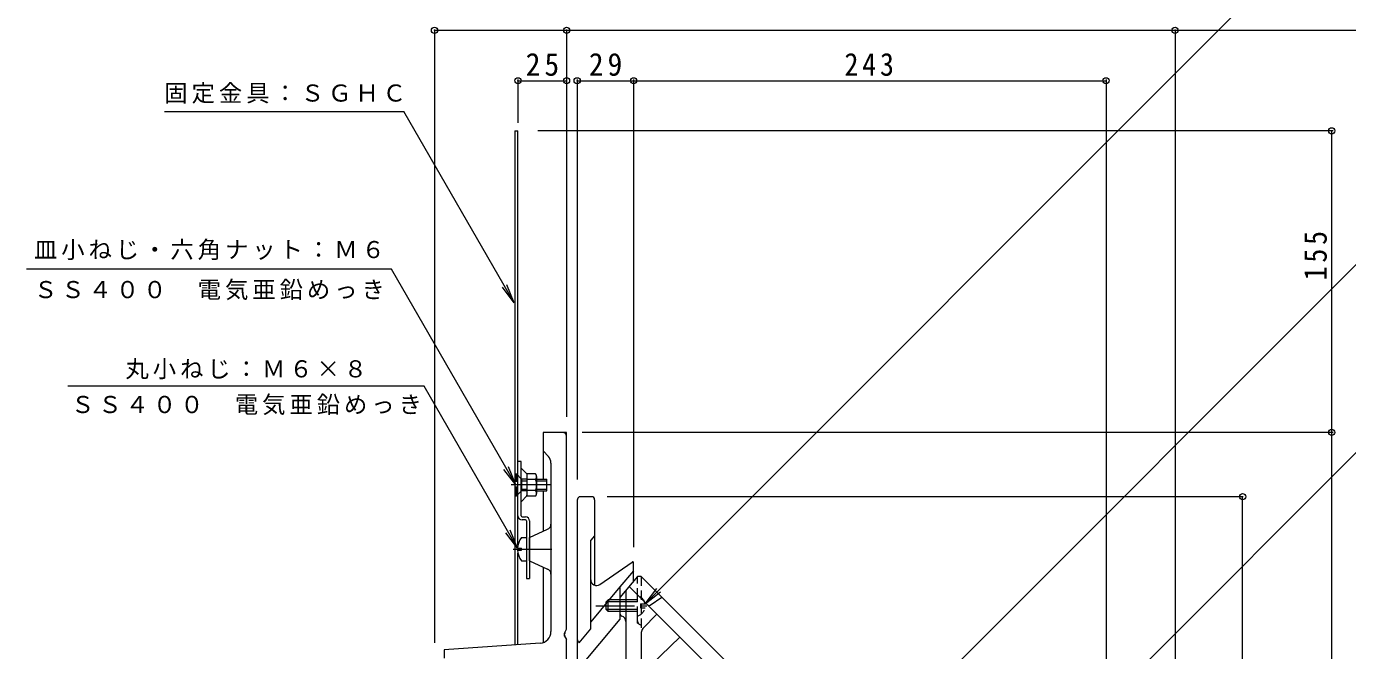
# Model space of a CAD drawing. Units: millimetres at full size, sheet at 1:4. Extents: x -507 to 522, y -549 to 542.
# Drawn here: x -507 to 173, y -158 to 163 of the extents above; entities that cross this region are included whole.
import ezdxf

# ---------------------------------------------------------------- set-up
doc = ezdxf.new("R2010")
doc.units = ezdxf.units.MM
doc.header["$LTSCALE"] = 4
doc.header["$PDMODE"] = 32
doc.header["$PDSIZE"] = 3.2
for name, pattern in [('CHAIN1', [8, 5, -1, 1, -1]), ('DASHED1', [1.8, 1.2, -0.6]), ('DASHED2', [3, 2, -1])]:
    doc.linetypes.add(name, pattern=pattern)
for name, color, linetype, lineweight in [('0-0_通り芯', 4, 'Continuous', 9), ('0-1_躯体', 6, 'Continuous', 9), ('0-2_仕上', 3, 'Continuous', 9), ('0-4_その他', 7, 'Continuous', 9), ('0-5_寸法', 7, 'Continuous', 9), ('0-8', 2, 'Continuous', 9), ('0-A', 2, 'Continuous', 9)]:
    doc.layers.add(name, color=color, linetype=linetype, lineweight=lineweight)
doc.styles.add('ＭＳ ゴシック', font='')
doc.styles.get('ＭＳ ゴシック').set_extended_font_data('MS Gothic')

msp = doc.modelspace()

# ---------------------------------------------------------------- linework, layer by layer
at = {"layer": '0-0_通り芯'}
for p, q in [((-229.106, -45.635), (-241.106, -45.635)), ((-241.106, -45.635), (-241.106, -69.635)), ((-229.106, -146.297), (-229.106, -45.635)), ((-238.449, -57.984), (-241.106, -55.135)), ((-237.106, -61.394), (-237.106, -147.983)), ((-241.106, -75.635), (-241.106, -96.453)), ((-248.106, -99.635), (-238.865, -95.434)), ((-248.106, -111.635), (-248.106, -99.635)), ((-248.106, -111.635), (-238.865, -115.835)), ((-241.106, -114.816), (-241.106, -153.639)), ((-230.106, -148.885), (-229.106, -146.74)), ((-230.106, -150.385), (-230.106, -148.885)), ((-242.694, -153.968), (-292.112, -157.372)), ((-230.106, -150.385), (-229.106, -152.117)), ((-229.106, -365.584), (-229.106, -152.653)), ((-292.112, -157.372), (-292.024, -161.704))]:
    msp.add_line(p, q, dxfattribs=at)
at = {"layer": '0-0_通り芯', "linetype": 'CHAIN1'}
msp.add_line((-256.587, -105.635), (-234.239, -105.635), dxfattribs=at)
at = {"layer": '0-0_通り芯'}
for centre, radius, start, end in [((-231.107, -47.635), 2, 0, 90), ((-242.106, -61.394), 5, 0, 43.00085), ((-240.106, -92.703), 3, 294.44357, 0), ((-240.106, -118.566), 3, 0, 65.55643), ((-243.106, -147.983), 6, 273.93967, 0), ((-228.106, -149.328), 2, 155.004, 180), ((-231.106, -146.297), 2, 335.004, 0), ((-228.106, -149.849), 2, 180, 209.99432), ((-231.106, -152.653), 2, 360, 29.99432)]:
    msp.add_arc(centre, radius, start, end, dxfattribs=at)
at = {"layer": '0-1_躯体'}
for p, q in [((-223.644, -80.988), (-223.644, -310.905)), ((-222.941, -79.059), (-222.643, -78.704)), ((-216.143, -78.704), (-222.643, -78.704)), ((-214.643, -80.197), (-214.643, -124.175)), ((-214.643, -98.704), (-216.643, -101.087)), ((-216.643, -121.346), (-216.643, -101.087)), ((-211.923, -123.804), (-195.43, -112.255)), ((-194.644, -122.088), (-194.644, -112.665)), ((-194.644, -116.704), (-201.644, -125.046)), ((-222.643, -153.704), (-216.643, -146.554)), ((-216.643, -146.554), (-216.643, -142.922)), ((-222.942, -153.349), (-222.643, -153.704))]:
    msp.add_line(p, q, dxfattribs=at)
at = {"layer": '0-1_躯体', "linetype": 'CHAIN1'}
msp.add_line((-214.126, -134.704), (-187.781, -134.704), dxfattribs=at)
at = {"layer": '0-1_躯体'}
for points in [[(-201.644, -125.046), (-216.643, -142.922), (-216.643, -121.346)], [(-201.644, -125.046), (-201.644, -141.574), (-222.643, -166.601)]]:
    msp.add_lwpolyline(points, dxfattribs=at)
for centre, radius, start, end in [((-220.644, -80.988), 3, 139.99224, 180), ((-216.143, -80.204), 1.5, 0, 90), ((-195.144, -112.665), 0.5, 0, 125.00484), ((-213.643, -121.346), 3, 180, 305.00188), ((-220.643, -151.42), 3, 180, 220.00003)]:
    msp.add_arc(centre, radius, start, end, dxfattribs=at)
at = {"layer": '0-2_仕上'}
for p, q in [((-192.644, -119.704), (-201.644, -130.43)), ((-190.644, -119.704), (-192.644, -119.704)), ((-190.644, -119.704), (20.356, -330.704)), ((-198.644, -126.854), (-198.644, -308.704)), ((15.292, -336.953), (-196.893, -124.768)), ((-201.644, -130.43), (-201.644, -139.704)), ((-186.069, -134.438), (-180.037, -130.311)), ((-182.626, -139.035), (-189.802, -146.466)), ((-190.644, -148.55), (-190.644, -162.952)), ((-170.802, -150.859), (-185.56, -165.11))]:
    msp.add_line(p, q, dxfattribs=at)
at = {"layer": '0-2_仕上', "linetype": 'DASHED1'}
for p, q in [((-192.644, -130.454), (-192.644, -119.704)), ((-190.644, -119.704), (-190.644, -148.55)), ((-192.644, -143.704), (-192.644, -139.954)), ((-192.644, -143.704), (-190.644, -144.704))]:
    msp.add_line(p, q, dxfattribs=at)
at = {"layer": '0-2_仕上'}
for centre, radius, start, end in [((-186.634, -133.613), 1, 225.00101, 304.38219), ((-200.144, -138.623), 1.5, 180, 250.53236), ((-201.644, -142.866), 3, 359.99905, 70.5312), ((-187.644, -148.55), 3, 135.99971, 180)]:
    msp.add_arc(centre, radius, start, end, dxfattribs=at)
at = {"layer": '0-2_仕上', "linetype": 'DASHED1'}
msp.add_arc((-190.644, -142.468), 2, 180, 243.43495, dxfattribs=at)
at = {"layer": '0-4_その他'}
for p, q in [((-297.023, 161.172), (-297.023, -153.805)), ((-297.023, 161.037), (-229.106, 161.037)), ((-229.106, 161.172), (-229.106, -37.635)), ((-229.106, 161.037), (83.894, 161.037)), ((83.894, 161.172), (83.894, -339.23)), ((83.894, 161.037), (238.894, 161.037)), ((-254.106, 135.767), (-254.106, 113.501)), ((-254.106, 135.107), (-229.106, 135.107)), ((-223.644, 135.767), (-223.644, -69.845)), ((-223.644, 135.107), (-194.644, 135.107)), ((-194.644, 135.767), (-194.644, -104.665)), ((-194.644, 135.107), (48.356, 135.107)), ((48.356, 135.767), (48.356, -339.72)), ((165.157, 109.366), (-243.942, 109.366)), ((164.481, -45.635), (164.481, 109.366)), ((165.157, -45.635), (-221.106, -45.635)), ((164.481, -358.634), (164.481, -45.635)), ((118.876, -78.704), (-208.143, -78.704)), ((118.595, -345.73), (118.595, -78.704))]:
    msp.add_line(p, q, dxfattribs=at)
for p in [(-297.023, 161.037), (-229.106, 161.037), (83.894, 161.037), (-254.106, 135.107), (-229.106, 135.107), (-223.644, 135.107), (-194.644, 135.107), (48.356, 135.107), (164.481, 109.366), (164.481, -45.635), (118.595, -78.704)]:
    msp.add_point(p, dxfattribs=at)
at = {"layer": '0-5_寸法'}
for p, q in [((-188.736, -133.704), (150.714, 205.746)), ((-435.887, 119.393), (-312.819, 119.393)), ((-256.022, 21.018), (-312.819, 119.393)), ((-166.294, -302.519), (255.357, 119.133)), ((-319.196, 38.231), (-506.909, 38.231)), ((-255.187, -72.635), (-319.196, 38.231)), ((-256.022, 21.018), (-262.109, 28.951)), ((-256.022, 21.018), (-259.849, 30.256)), ((-38.701, -271.646), (255.357, 22.413)), ((-255.187, -72.635), (-261.275, -64.701)), ((-255.187, -72.635), (-259.014, -63.396)), ((-254.295, -105.156), (-260.383, -97.222)), ((-254.295, -105.156), (-258.122, -95.917)), ((-188.736, -133.704), (-182.649, -125.771)), ((-188.736, -133.704), (-180.803, -127.616))]:
    msp.add_line(p, q, dxfattribs=at)
msp.add_lwpolyline([(-254.295, -105.156), (-302.377, -21.875), (-485.563, -21.875)], dxfattribs=at)
at = {"layer": '0-8'}
for p, q in [((-255.706, 109.366), (-254.106, 109.366)), ((-255.706, 109.366), (-255.706, -154.865)), ((-254.106, -103.643), (-254.106, 109.366)), ((-254.106, -64.635), (-254.106, -60.635)), ((-252.506, -60.635), (-254.106, -60.635)), ((-252.506, -88.535), (-252.506, -60.635)), ((-249.506, -66.972), (-252.506, -63.972)), ((-249.506, -67.322), (-249.506, -77.947)), ((-249.506, -78.298), (-252.506, -81.297)), ((-252.006, -89.035), (-250.206, -89.035)), ((-250.206, -90.635), (-252.006, -90.635)), ((-249.706, -91.135), (-249.706, -120.635)), ((-248.106, -91.135), (-248.106, -120.635)), ((-254.106, -154.754), (-254.106, -107.626)), ((-249.706, -120.635), (-248.106, -120.635))]:
    msp.add_line(p, q, dxfattribs=at)
at = {"layer": '0-8', "linetype": 'CHAIN1'}
msp.add_line((-237.581, -72.635), (-258.506, -72.635), dxfattribs=at)
at = {"layer": '0-8'}
for centre, radius, start, end in [((-252.006, -88.535), 2.1, 180, 270), ((-252.006, -88.535), 0.5, 180, 270), ((-250.206, -91.135), 2.1, 0, 90), ((-250.206, -91.135), 0.5, 0, 90)]:
    msp.add_arc(centre, radius, start, end, dxfattribs=at)
at = {"layer": '0-A', "linetype": 'DASHED1'}
for p, q in [((-255.187, -66.985), (-254.887, -66.985)), ((-255.187, -78.285), (-255.187, -66.985)), ((-252.237, -69.635), (-254.887, -66.985)), ((-252.237, -69.635), (-252.237, -75.635)), ((-249.506, -69.635), (-252.237, -69.635)), ((-252.237, -70.505), (-249.506, -70.505)), ((-252.237, -75.635), (-254.887, -78.285)), ((-252.237, -74.765), (-249.506, -74.765)), ((-249.506, -75.635), (-252.237, -75.635)), ((-192.644, -139.954), (-192.644, -129.454)), ((-191.144, -133.704), (-191.144, -135.704)), ((-191.144, -133.704), (-188.736, -133.704)), ((-191.144, -135.704), (-188.736, -135.704))]:
    msp.add_line(p, q, dxfattribs=at)
at = {"layer": '0-A'}
for p, q in [((-244.997, -66.885), (-249.506, -66.885)), ((-249.506, -66.885), (-249.506, -67.322)), ((-244.997, -69.771), (-249.506, -69.771)), ((-244.506, -68.328), (-244.506, -76.941)), ((-244.506, -69.635), (-239.187, -69.635)), ((-244.506, -70.505), (-239.187, -70.505)), ((-239.187, -75.635), (-239.187, -69.635)), ((-244.997, -75.498), (-249.506, -75.498)), ((-249.506, -78.385), (-249.506, -77.947)), ((-244.997, -78.385), (-249.506, -78.385)), ((-244.506, -74.765), (-239.187, -74.765)), ((-244.506, -75.635), (-239.187, -75.635)), ((-252.306, -99.634), (-249.706, -99.634)), ((-254.295, -105.156), (-252.306, -105.156)), ((-254.295, -106.114), (-252.306, -106.114)), ((-252.306, -106.114), (-252.306, -105.156)), ((-252.306, -111.635), (-249.706, -111.635)), ((-198.644, -131.704), (-201.644, -131.704)), ((-198.644, -132.704), (-201.644, -132.704)), ((-198.644, -136.704), (-201.644, -136.704)), ((-198.644, -137.704), (-201.644, -137.704))]:
    msp.add_line(p, q, dxfattribs=at)
at = {"layer": '0-A', "linetype": 'DASHED2'}
for p, q in [((-207.644, -131.704), (-208.644, -132.704)), ((-201.644, -132.704), (-208.644, -132.704)), ((-208.644, -136.704), (-208.644, -132.704)), ((-201.644, -131.704), (-207.644, -131.704)), ((-192.644, -131.704), (-198.644, -131.704)), ((-192.644, -132.704), (-198.644, -132.704)), ((-201.644, -136.704), (-208.644, -136.704)), ((-201.644, -137.704), (-207.644, -137.704)), ((-192.644, -136.704), (-198.644, -136.704)), ((-192.644, -137.704), (-198.644, -137.704))]:
    msp.add_line(p, q, dxfattribs=at)
at = {"layer": '0-A', "linetype": 'DASHED1'}
msp.add_lwpolyline([(-255.187, -78.285), (-254.887, -78.285), (-254.887, -66.985)], dxfattribs=at)
at = {"layer": '0-A', "linetype": 'DASHED2'}
msp.add_lwpolyline([(-208.644, -136.704), (-207.644, -137.704), (-207.644, -131.704)], dxfattribs=at)
at = {"layer": '0-A'}
for centre, radius, start, end in [((-246.874, -68.328), 2.368, 322.44278, 37.55722), ((-253.104, -72.635), 8.598, 340.548, 19.452), ((-246.874, -76.941), 2.368, 322.44278, 37.55722), ((-244.307, -105.635), 10, 143.13013, 177.25438), ((-244.307, -105.635), 10, 182.74562, 216.86987)]:
    msp.add_arc(centre, radius, start, end, dxfattribs=at)
at = {"layer": '0-A', "linetype": 'DASHED1'}
for start, end in [(10.58206, 74.6078), (285.3922, 349.41794)]:
    msp.add_arc((-194.089, -134.704), 5.445, start, end, dxfattribs=at)

# ---------------------------------------------------------------- texts
at = {"layer": '0-4_その他', "color": 2, "char_height": 11.73, "attachment_point": 7, "style": 'ＭＳ ゴシック'}
for s, insert in [('\\T1.27;\\W0.95;25', (-250.106, 137.507)), ('\\T1.27;\\W0.95;29', (-217.644, 137.507)), ('\\T1.27;\\W0.9;243', (-86.144, 137.507))]:
    msp.add_mtext(s, dxfattribs=dict(at, insert=insert))
at = {"layer": '0-4_その他', "color": 2, "insert": (162.081, 32.508), "char_height": 11.73, "attachment_point": 7, "rotation": 90, "style": 'ＭＳ ゴシック'}
msp.add_mtext('\\T1.27;\\W0.9;155', dxfattribs=at)
at = {"layer": '0-5_寸法', "char_height": 8.798, "attachment_point": 7, "style": 'ＭＳ ゴシック'}
for s, insert in [('\\T1.17;固定金具：ＳＧＨＣ', (-436.003, 123.388)), ('\\T1.17;皿小ねじ・六角ナット：Ｍ６', (-503.052, 42.935)), ('\\T1.17;ＳＳ４００\u3000電気亜鉛めっき', (-503.052, 22.333)), ('\\T1.17;丸小ねじ：Ｍ６×８', (-455.97, -18.334)), ('\\T1.17;ＳＳ４００\u3000電気亜鉛めっき', (-483.97, -36.732))]:
    msp.add_mtext(s, dxfattribs=dict(at, insert=insert))

doc.saveas('drawing.dxf')
